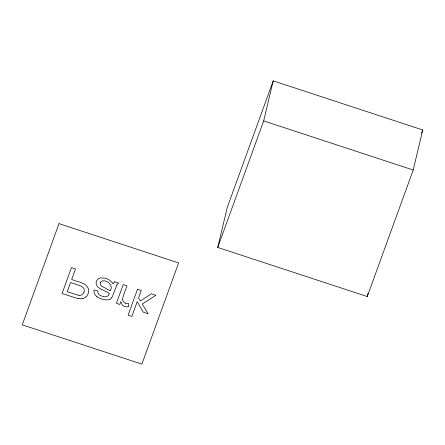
<?xml version="1.0" encoding="UTF-8"?>
<svg xmlns="http://www.w3.org/2000/svg" width="445" height="445" viewBox="0 0 445 445"><rect width="100%" height="100%" fill="white"/><g stroke="black" fill="none" stroke-linecap="round" stroke-linejoin="round"><path stroke-width="0.67" d="M217.727 247.437L227.273 207.387L273.219 80.862L422.75 129.968L413.21 170.012L367.259 296.537L217.727 247.437L263.679 120.912L273.219 80.862M367.259 296.537L368.054 293.199M109.259 293.505L107.156 292.059L101.555 289.384A20.476 17.461 13.4 0 1 99.841 288.488A9.679 8.255 13.4 0 1 97.511 286.558A6.542 5.579 13.4 0 1 96.248 284.088A6.475 5.524 13.4 0 1 96.426 281.335A7.804 6.653 13.4 0 1 96.654 280.767L97.288 279.777A5.974 5.09 13.4 0 1 98.896 278.492L99.78 278.119A6.141 5.24 13.4 0 1 100.759 277.864L105.042 278.186A14.613 12.46 13.4 0 1 106.216 278.542A12.327 10.508 13.4 0 1 109.865 280.417A10.43 8.894 13.4 0 1 110.282 280.756L111.523 281.913A18.417 15.703 13.4 0 1 113.097 283.871A8.527 7.27 13.4 0 1 114.677 281.785M109.209 293.65C108.752 296.776 105.17 297.455 102.65 296.353A14.229 12.132 13.4 0 1 101.666 296.025C99.324 295.424 97.394 293.311 97.817 290.78L93.99 290.001L94.123 292.704A7.387 6.297 13.4 0 0 94.468 293.761A6.514 5.551 13.4 0 0 95.48 295.308L96.865 296.57M421.565 133.227L422.75 129.968M83.838 292.582L83.916 292.387A8.305 7.081 13.4 0 0 84.166 291.636L84.272 289.817A4.867 4.15 13.4 0 0 83.61 288.171L82.331 286.908L80.278 285.779L70.583 282.508L67.223 291.759L78.904 295.341M116.851 285.028L112.668 295.764A29.971 25.554 13.4 0 1 112.262 296.743L111.784 297.661M78.342 298.556L76.312 298.094A41.824 35.661 13.4 0 1 74.343 297.51L62.066 293.483L71.461 267.606L75.511 268.936L71.689 279.454C76.84 281.952 85.162 282.035 88.043 288.043A9.579 8.166 13.4 0 1 88.627 291.219L88.383 292.843A12.249 10.441 13.4 0 1 88.038 293.906A9.99 8.522 13.4 0 1 85.935 296.904M263.679 120.912L413.21 170.012M114.693 281.802L118.615 283.087A8.861 7.554 13.4 0 0 116.846 285.022M85.902 296.876A8.105 6.909 13.4 0 1 82.342 298.673M82.336 298.662A9.935 8.472 13.4 0 1 78.353 298.517M83.771 292.56A5.301 4.517 13.4 0 1 78.91 295.458M111.756 297.649A6.364 5.423 13.4 0 1 109.848 299.463L106.455 299.997L102.584 299.274A23.407 19.958 13.4 0 1 101.538 298.934A15.62 13.317 13.4 0 1 96.832 296.604M100.475 282.408A3.521 3.004 13.4 0 0 101.56 286.035L102.845 286.803A28.497 24.297 13.4 0 0 104.514 287.642L110.215 290.858C113.609 285.835 108.096 280.172 102.867 280.856A3.471 2.959 13.4 0 0 102.294 280.99L101.788 281.195A3.338 2.848 13.4 0 0 100.52 282.43M122.653 299.557A15.553 13.261 13.4 0 1 123.415 295.652L126.964 285.829L123.204 284.594L116.395 303.345L119.777 304.452L120.812 301.61L122.242 305.025A4.478 3.816 13.4 0 0 124.422 306.46A6.97 5.941 13.4 0 0 126.964 306.833L128.655 306.694L128.433 303.323A5.785 4.934 13.4 0 1 125.418 303.134M125.39 303.19A4.088 3.488 13.4 0 1 122.709 299.557M59.013 223.635L22.25 324.856L141.872 364.138L178.634 262.917L59.013 223.635M137.499 289.289L128.099 315.171L131.853 316.401L137.216 301.643L143.335 312.19L148.196 313.786L142.25 304.046L155.861 295.319L151.228 293.795L140.42 300.976L138.556 297.955L141.254 290.524L137.499 289.289"/></g></svg>
